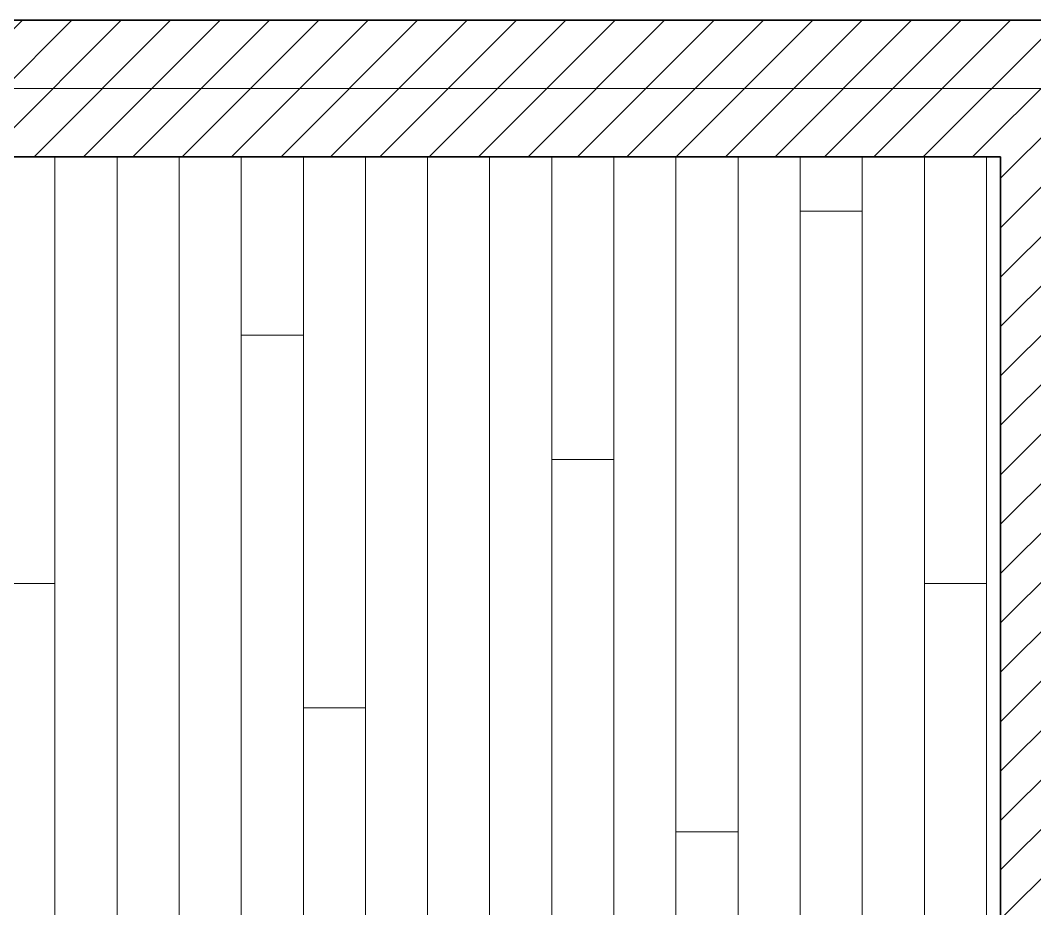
# Model space of a CAD drawing. Header units: millimetres. Extents: x 1336014 to 2939047, y -333549 to -60566.
# Drawn here: x 1478110 to 1479744, y -116194 to -114764 of the extents above; entities that cross this region are included whole.
import ezdxf

# ---------------------------------------------------------------- set-up
doc = ezdxf.new("R2010")
doc.units = ezdxf.units.MM
doc.header["$MEASUREMENT"] = 0
doc.linetypes.add('CENTER2', pattern=[1.125, 0.75, -0.125, 0.125, -0.125])
for name, color, linetype, lineweight in [('01.Cut', 255, 'Continuous', 35), ('03.Manh', 251, 'Continuous', 13), ('09.Hatch', 250, 'Continuous', 5), ('10.truc', 250, 'CENTER2', 20)]:
    doc.layers.add(name, color=color, linetype=linetype, lineweight=lineweight)

msp = doc.modelspace()

# ---------------------------------------------------------------- hatches: boundary and pattern name
at = {"layer": '09.Hatch', "ltscale": 50}
h = msp.add_hatch(dxfattribs=at)
h.set_pattern_fill('TUONGXAY', color=256, scale=450, style=0)
h.set_pattern_definition([(45, (938089.135, -82667.84), (-39.7747564, 39.7747564), [])])
h.paths.add_polyline_path([(1492497.1, -114763.6), (1477497.1, -114763.6), (1477497.1, -114983.6), (1477497.1, -115488.4), (1477717.1, -115488.4), (1477717.1, -114983.6), (1479688.6, -114983.6), (1479688.6, -117743.6), (1482586.2, -117743.6), (1482586.2, -117633.6), (1479798.6, -117633.6), (1479798.6, -114983.6), (1483626.1, -114983.6), (1483626.1, -117633.6), (1483516.2, -117633.6), (1483516.2, -117743.6), (1483736.1, -117743.6), (1483736.1, -114983.6), (1487098.1, -114983.6), (1487098.1, -117613.6), (1487208.1, -117613.6), (1487208.1, -115128.2), (1488486.2, -115128.2), (1488486.2, -117503.6), (1487956.1, -117503.6), (1487956.1, -117613.6), (1488596.2, -117613.6), (1488596.2, -114983.6), (1492277.1, -114983.6), (1492277.1, -115563.6), (1492497.1, -115563.6)])
h.paths.add_polyline_path([(1488486.2, -114983.6), (1488486.2, -115073.2), (1487208.1, -115073.2), (1487208.1, -114983.6)], flags=16)
at = {"layer": '09.Hatch'}
h = msp.add_hatch(dxfattribs=at)
h.set_pattern_fill('BOARD', color=256, scale=100, angle=90, pattern_type=2)
h.set_pattern_definition([(90, (781165.58, -119671.03), (-100, 6e-15), []), (180, (781165.58, -119671.03), (-400, -400), [100, -1400]), (180, (780965.58, -119071.03), (-400, -400), [100, -1400])])
h.paths.add_polyline_path([(1477717.1, -114983.6), (1479688.6, -114983.6), (1479688.6, -118543.6), (1477717.1, -118543.6)])

# ---------------------------------------------------------------- linework, layer by layer
at = {"layer": '01.Cut'}
for points in [[(1492497.1, -114763.6), (1477497.1, -114763.6), (1477497.1, -114983.6)], [(1479688.6, -114983.6), (1477717.1, -114983.6), (1477717.1, -114983.6)], [(1482586.2, -117743.6), (1479688.6, -117743.6), (1479688.6, -114983.6)]]:
    msp.add_lwpolyline(points, dxfattribs=at)
at = {"layer": '03.Manh'}
msp.add_lwpolyline([(1477717.1, -114983.6), (1479688.6, -114983.6), (1479688.6, -118543.6), (1477717.1, -118543.6)], close=True, dxfattribs=at)
at = {"layer": '10.truc'}
msp.add_line((1474309.1, -114873.6), (1495099, -114873.6), dxfattribs=at)

doc.saveas('drawing.dxf')
